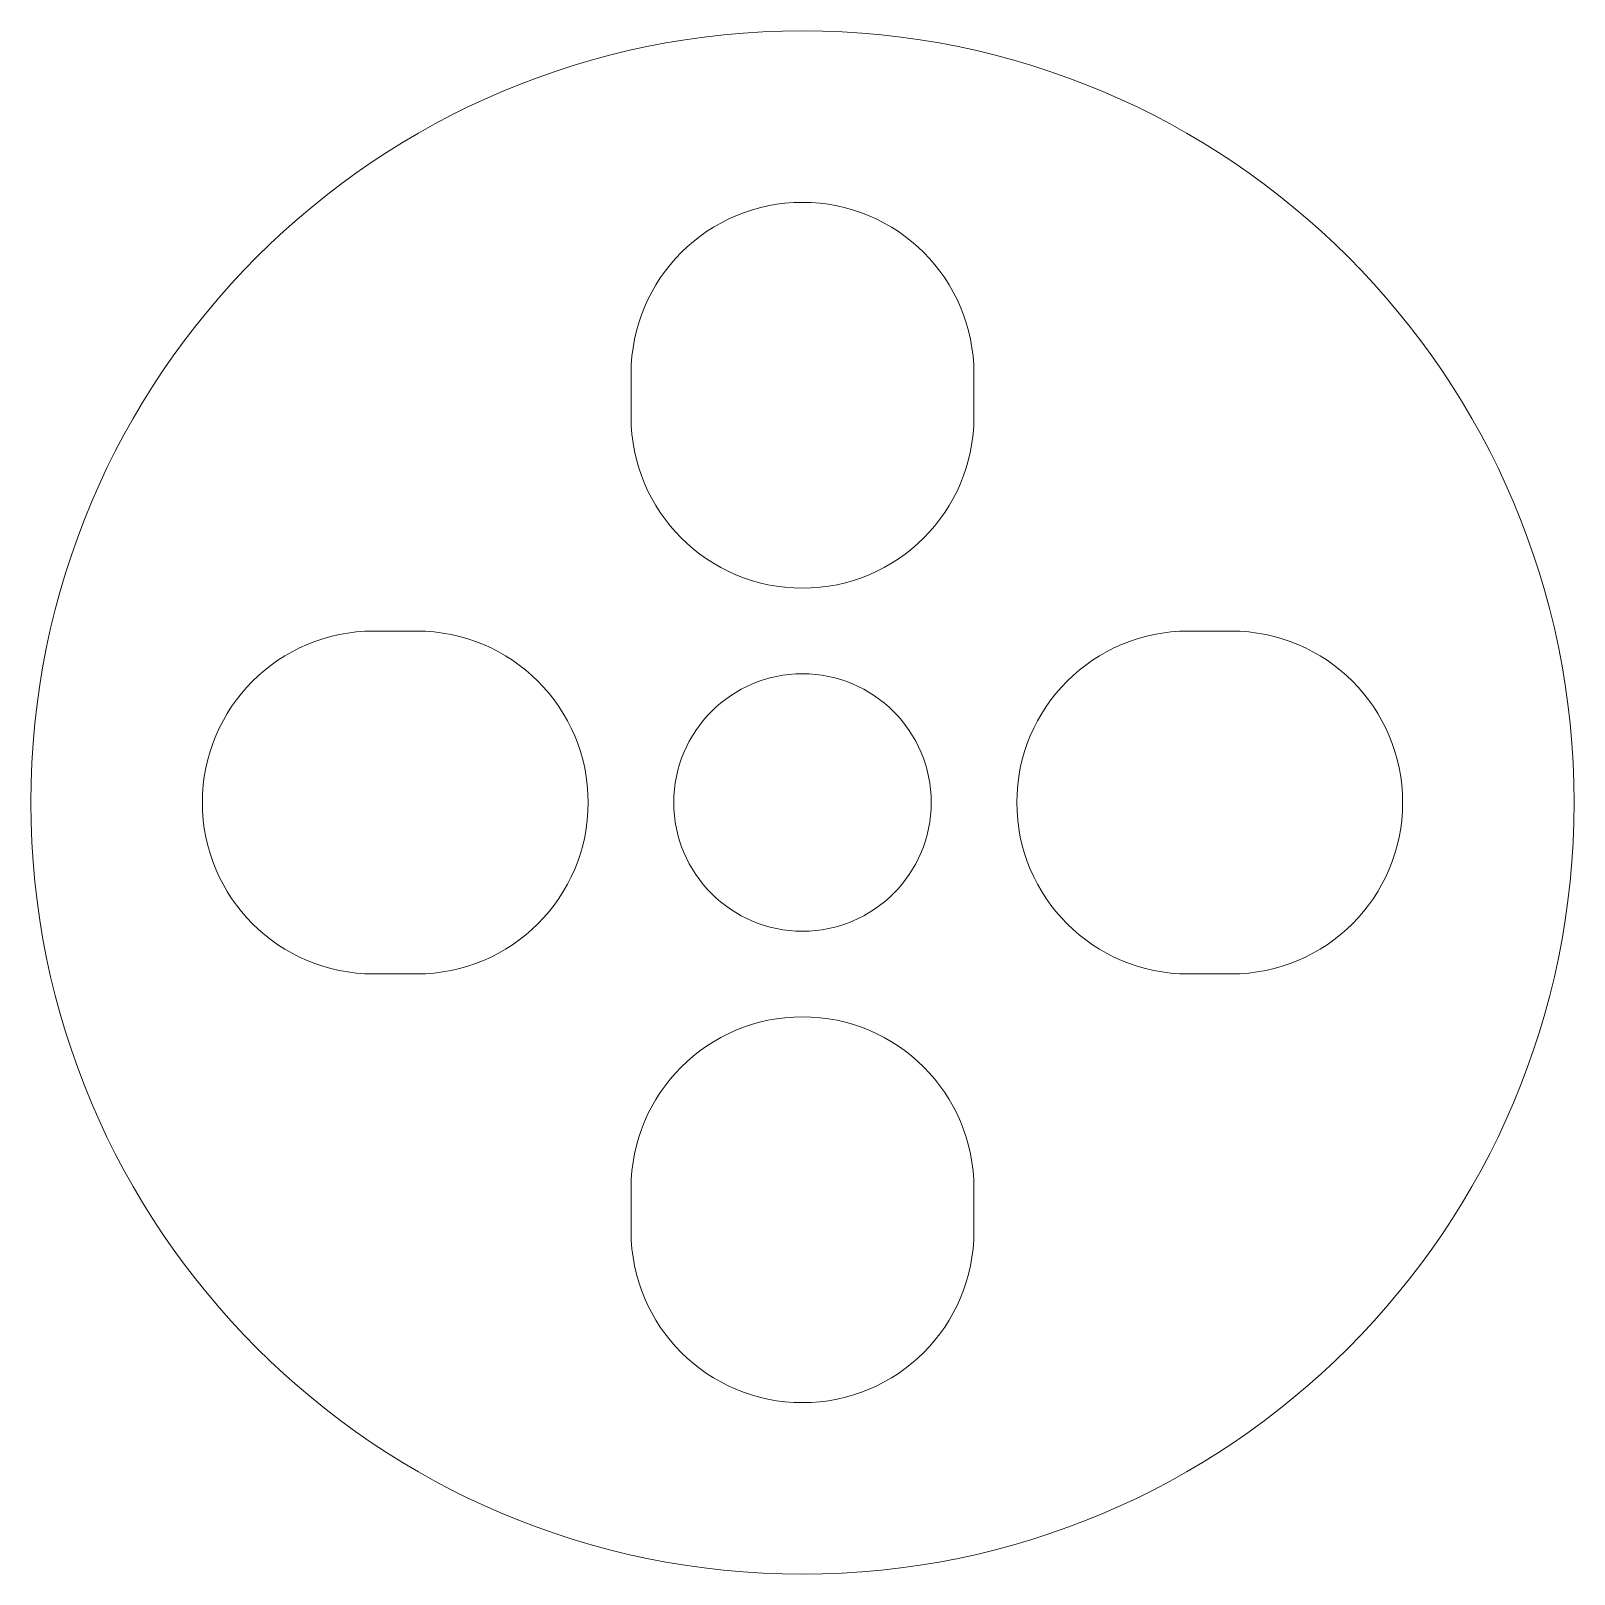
# Model space of a CAD drawing. Header units: millimetres. Extents: x -18 to 18, y -18 to 18.
import ezdxf

# ---------------------------------------------------------------- set-up
doc = ezdxf.new("R2010")
doc.units = ezdxf.units.MM

msp = doc.modelspace()

# ---------------------------------------------------------------- linework, layer by layer
at = {"color": 7, "linetype": 'Continuous', "lineweight": 15}
for p, q in [((-4, 10), (-4, 9)), ((4, 10), (4, 9)), ((-10, 4), (-9, 4)), ((10, 4), (9, 4)), ((-10, -4), (-9, -4)), ((10, -4), (9, -4)), ((-4, -10), (-4, -9)), ((4, -10), (4, -9))]:
    msp.add_line(p, q, dxfattribs=at)
for radius in [18, 3.003]:
    msp.add_circle((0, 0), radius, dxfattribs=at)
for centre, start, end in [((0, 10), 0, 180), ((0, 9), 180, 0), ((-10, 0), 90, 270), ((-9, 0), 270, 90), ((9, 0), 90, 270), ((10, 0), 270, 90), ((0, -9), 0, 180), ((0, -10), 180, 0)]:
    msp.add_arc(centre, 4, start, end, dxfattribs=at)

doc.saveas('drawing.dxf')
